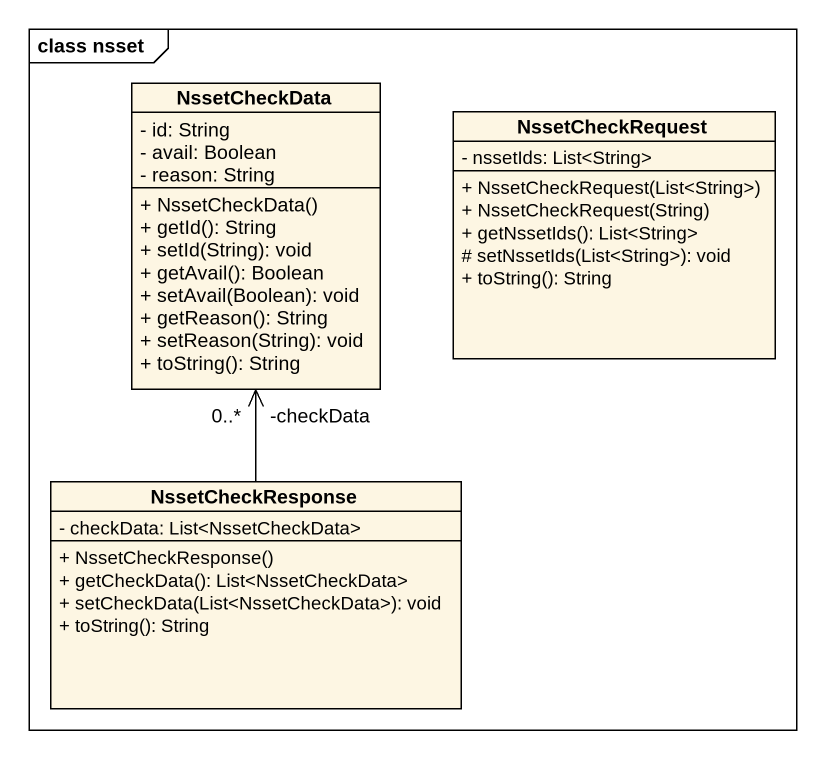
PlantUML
@startuml
mainframe class nsset
hide circle
hide empty members
skinparam classAttributeIconSize 0
class NssetCheckData {
  - id: String
  - avail: Boolean
  - reason: String
  + NssetCheckData()
  + getId(): String
  + setId(String): void
  + getAvail(): Boolean
  + setAvail(Boolean): void
  + getReason(): String
  + setReason(String): void
  + toString(): String
}
class NssetCheckRequest {
  - nssetIds: List<String>
  + NssetCheckRequest(List<String>)
  + NssetCheckRequest(String)
  + getNssetIds(): List<String>
  # setNssetIds(List<String>): void
  + toString(): String
}
class NssetCheckResponse {
  - checkData: List<NssetCheckData>
  + NssetCheckResponse()
  + getCheckData(): List<NssetCheckData>
  + setCheckData(List<NssetCheckData>): void
  + toString(): String
}
NssetCheckResponse -up-> "-checkData\n0..*" NssetCheckData
@enduml
